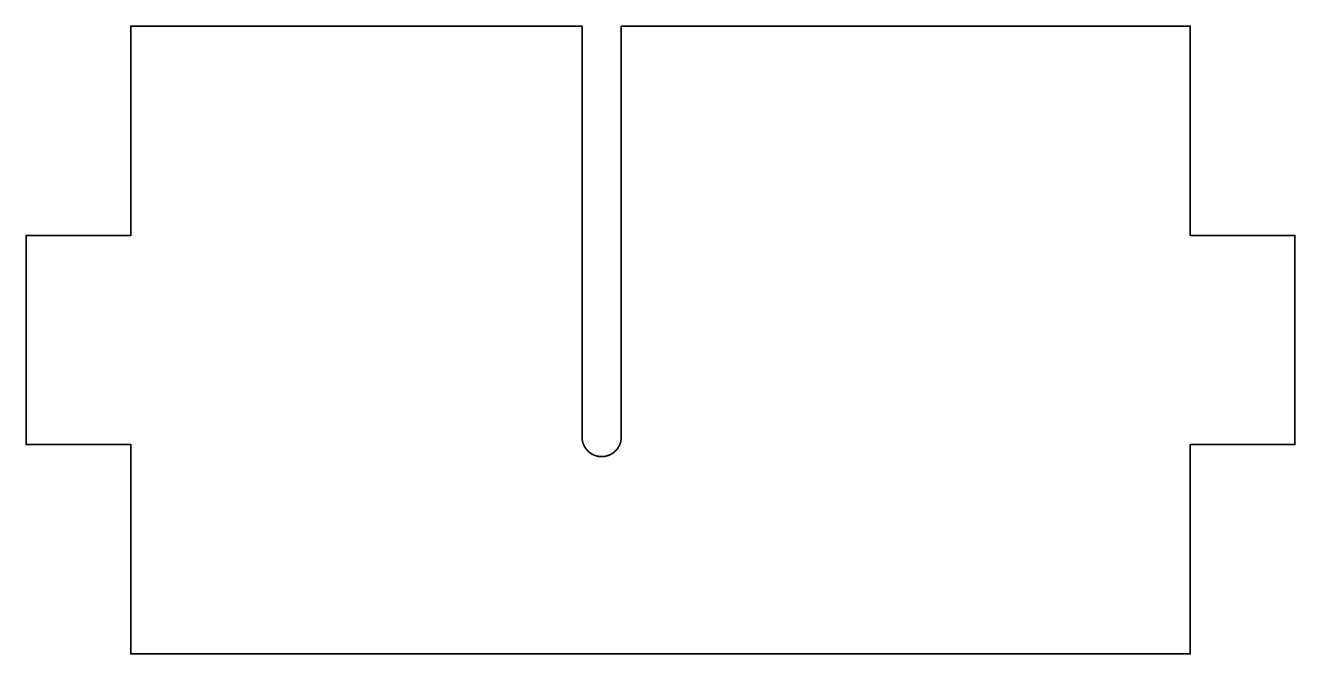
# Model space of a CAD drawing. Extents: x -8.1 to 89.1, y -0.1 to 48.1.
import ezdxf

# ---------------------------------------------------------------- set-up
doc = ezdxf.new("R2010")
doc.units = 0
doc.layers.add('20', color=253, linetype='CONTINUOUS')

msp = doc.modelspace()

# ---------------------------------------------------------------- linework, layer by layer
at = {"layer": '20', "const_width": 0.125}
for points in [[(34.5, 48), (0, 48)], [(0, 48), (0, 32)], [(34.5, 48), (34.5, 16.58)], [(37.5, 48), (37.5, 16.58)], [(37.5, 48), (81, 48)], [(81, 48), (81, 32)], [(0, 32), (-8, 32)], [(-8, 32), (-8, 16)], [(81, 32), (89, 32)], [(89, 32), (89, 16)], [(-8, 16), (0, 16)], [(0, 0), (0, 16)], [(81, 16), (81, 0)], [(89, 16), (81, 16)], [(0.02, 0), (34.99, 0)], [(81, 0), (35, 0)]]:
    msp.add_lwpolyline(points, dxfattribs=at)
at = {"layer": '20'}
for points, const_width in [([(0, 48.0312, 1), (0, 47.9688)], 0.0625), ([(0.0312, 48, 1), (-0.0312, 48)], 0.0625), ([(34.5312, 48, 1), (34.4688, 48)], 0.0625), ([(34.5, 47.9688, 1), (34.5, 48.0312)], 0.0625), ([(37.5312, 48, 1), (37.4688, 48)], 0.0625), ([(37.5, 48.0312, 1), (37.5, 47.9688)], 0.0625), ([(81.0312, 48, 1), (80.9688, 48)], 0.0625), ([(81, 47.9688, 1), (81, 48.0312)], 0.0625), ([(-7.9688, 32, 1), (-8.0312, 32)], 0.0625), ([(-8, 32.0312, 1), (-8, 31.9688)], 0.0625), ([(0, 31.9688, 1), (0, 32.0312)], 0.0625), ([(81, 32.0312, 1), (81, 31.9688)], 0.0625), ([(89.0312, 32, 1), (88.9688, 32)], 0.0625), ([(89, 31.9688, 1), (89, 32.0312)], 0.0625), ([(-0.0312, 32, 1), (0.0312, 32)], 0.0625), ([(80.9688, 32, 1), (81.0312, 32)], 0.0625), ([(34.5, 16.58, 0.4142), (36, 15.08)], 0.125), ([(34.5312, 16.58, 1), (34.4688, 16.58)], 0.0625), ([(34.4688, 16.58, 1), (34.5312, 16.58)], 0.0625), ([(36, 15.08, 0.4142), (37.5, 16.58)], 0.125), ([(37.5312, 16.58, 1), (37.4688, 16.58)], 0.0625), ([(37.4688, 16.58, 1), (37.5312, 16.58)], 0.0625), ([(-8.0312, 16, 1), (-7.9688, 16)], 0.0625), ([(-8, 16.0312, 1), (-8, 15.9688)], 0.0625), ([(0.0312, 16, 1), (-0.0312, 16)], 0.0625), ([(0, 15.9688, 1), (0, 16.0312)], 0.0625), ([(81.0312, 16, 1), (80.9688, 16)], 0.0625), ([(81, 16.0312, 1), (81, 15.9688)], 0.0625), ([(88.9688, 16, 1), (89.0312, 16)], 0.0625), ([(89, 15.9688, 1), (89, 16.0312)], 0.0625), ([(36, 15.1113, 1), (36, 15.0488)], 0.0625), ([(36, 15.0488, 1), (36, 15.1113)], 0.0625), ([(-0.0312, 0, 1), (0.0312, 0)], 0.0625), ([(0.02, 0.0312, 1), (0.02, -0.0312)], 0.0625), ([(35, 0.0312, 1), (35, -0.0312)], 0.0625), ([(34.99, -0.0312, 1), (34.99, 0.0312)], 0.0625), ([(80.9688, 0, 1), (81.0312, 0)], 0.0625), ([(81, -0.0312, 1), (81, 0.0312)], 0.0625)]:
    msp.add_lwpolyline(points, format="xyb", dxfattribs=dict(at, const_width=const_width))

doc.saveas('drawing.dxf')
